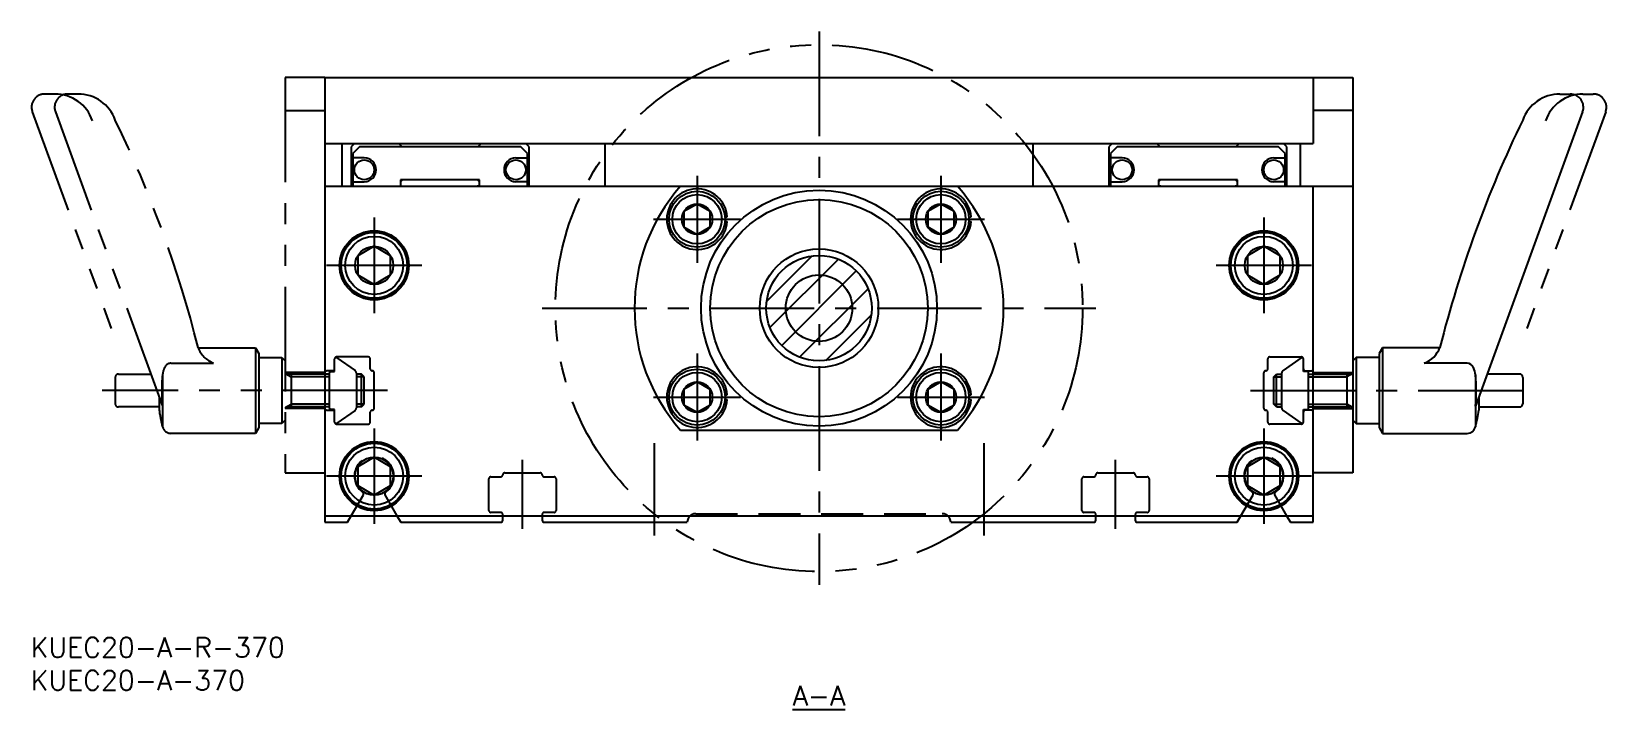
# Model space of a CAD drawing. Extents: x 0 to 799, y -11 to 401.
# Drawn here: x 0.1 to 239.1, y -10.9 to 92 of the extents above; entities that cross this region are included whole.
import ezdxf

# ---------------------------------------------------------------- set-up
doc = ezdxf.new("R2010")
doc.units = 0
doc.header["$LTSCALE"] = 0.5
for name, pattern in [('CENTER', [50.8, 31.75, -6.35, 6.35, -6.35]), ('DASHED', [19.05, 12.7, -6.35]), ('PHANTOM', [63.5, 31.75, -6.35, 6.35, -6.35, 6.35, -6.35])]:
    doc.linetypes.add(name, pattern=pattern)
for name, color, linetype in [('MSM_CENTER', 1, 'CENTER'), ('MSM_CONTINUOUS', 7, 'CONTINUOUS'), ('MSM_DASHED', 4, 'DASHED'), ('MSM_IMAGINARY', 6, 'PHANTOM'), ('MSM_NARROW', 5, 'CONTINUOUS'), ('MSM_PART_NUMBER', 7, 'CONTINUOUS')]:
    doc.layers.add(name, color=color, linetype=linetype)
doc.styles.get("Standard").update_dxf_attribs({"font": 'txt.shx', "height": 3, "bigfont": 'bigfont.shx'})

# ---------------------------------------------------------------- blocks, each defined once
blk = doc.blocks.new('*U2')
at = {"layer": 'MSM_PART_NUMBER'}
blk.add_text('KUEC20-A-R-370', height=3, dxfattribs=at).set_placement((0, -3))
blk = doc.blocks.new('*U3')
at = {"layer": 'MSM_PART_NUMBER'}
blk.add_text('KUEC20-A-370', height=3, dxfattribs=at).set_placement((0, -8))

msp = doc.modelspace()

# ---------------------------------------------------------------- linework, layer by layer
at = {"layer": 'MSM_CENTER'}
for p, q in [((119.63, 92), (119.63, 8)), ((101.13, 70.1), (101.13, 56.9)), ((138.13, 70.1), (138.13, 56.9)), ((52.13, 63.75), (52.13, 49.25)), ((94.53, 63.5), (107.73, 63.5)), ((131.53, 63.5), (144.73, 63.5)), ((187.13, 63.75), (187.13, 49.25)), ((59.38, 56.5), (44.88, 56.5)), ((194.38, 56.5), (179.88, 56.5)), ((77.63, 50), (161.63, 50)), ((101.13, 43.1), (101.13, 29.9)), ((138.13, 43.1), (138.13, 29.9)), ((94.53, 36.5), (107.73, 36.5)), ((131.53, 36.5), (144.73, 36.5)), ((185.13, 37.5), (228.43, 37.5)), ((52.13, 31.75), (52.13, 17.25)), ((187.13, 31.75), (187.13, 17.25)), ((94.63, 29.5), (94.63, 15.5)), ((144.63, 29.5), (144.63, 15.5)), ((74.63, 16.5), (74.63, 27)), ((164.63, 16.5), (164.63, 27)), ((59.38, 24.5), (44.88, 24.5)), ((194.38, 24.5), (179.88, 24.5))]:
    msp.add_line(p, q, dxfattribs=at)
at = {"layer": 'MSM_CONTINUOUS'}
for p, q in [((44.63, 85), (200.63, 85)), ((44.63, 85), (44.63, 75)), ((194.63, 85), (194.63, 75)), ((200.63, 85), (200.63, 25)), ((232.05, 82.5), (233.63, 82.5)), ((200.63, 80), (194.63, 80)), ((235.51, 79.82), (219.25, 35.14)), ((44.63, 75), (194.63, 75)), ((47.22, 75), (47.22, 68.5)), ((49.13, 75), (48.63, 74.5)), ((48.63, 74.5), (48.63, 68.5)), ((49.88, 74.5), (48.88, 73.5)), ((74.38, 74.5), (49.88, 74.5)), ((56.38, 74.5), (55.88, 75)), ((68.38, 75), (67.88, 74.5)), ((75.38, 73.5), (74.38, 74.5)), ((75.63, 74.5), (75.13, 75)), ((75.63, 68.5), (75.63, 74.5)), ((87.13, 75), (87.13, 68.5)), ((152.13, 68.5), (152.13, 75)), ((164.13, 75), (163.63, 74.5)), ((163.63, 74.5), (163.63, 68.5)), ((164.88, 74.5), (163.88, 73.5)), ((189.38, 74.5), (164.88, 74.5)), ((171.38, 74.5), (170.88, 75)), ((183.38, 75), (182.88, 74.5)), ((190.38, 73.5), (189.38, 74.5)), ((190.63, 74.5), (190.13, 75)), ((190.63, 68.5), (190.63, 74.5)), ((192.63, 75), (192.63, 68.5)), ((48.88, 73.5), (48.88, 68.5)), ((50.63, 72.8), (48.88, 72.8)), ((73.63, 72.8), (75.38, 72.8)), ((75.38, 68.5), (75.38, 73.5)), ((163.88, 73.5), (163.88, 68.5)), ((165.63, 72.8), (163.88, 72.8)), ((188.63, 72.8), (190.38, 72.8)), ((190.38, 68.5), (190.38, 73.5)), ((68.13, 69.5), (56.13, 69.5)), ((56.13, 69.5), (56.13, 68.55)), ((56.43, 69.5), (56.13, 69.2)), ((68.13, 69.2), (67.83, 69.5)), ((68.13, 68.55), (68.13, 69.5)), ((183.13, 69.5), (171.13, 69.5)), ((171.43, 69.5), (171.13, 69.2)), ((171.13, 69.5), (171.13, 68.55)), ((183.13, 69.2), (182.83, 69.5)), ((183.13, 68.55), (183.13, 69.5)), ((44.63, 68.5), (44.63, 17.5)), ((44.63, 68.5), (200.63, 68.5)), ((48.88, 69.2), (50.63, 69.2)), ((56.13, 68.55), (56.49, 68.5)), ((75.38, 69.2), (73.63, 69.2)), ((163.88, 69.2), (165.63, 69.2)), ((190.38, 69.2), (188.63, 69.2)), ((194.63, 17.5), (194.63, 68.5)), ((101.13, 65.81), (99.13, 64.65)), ((99.13, 64.65), (99.13, 62.35)), ((103.13, 64.65), (101.13, 65.81)), ((103.13, 62.35), (103.13, 64.65)), ((138.13, 65.81), (136.13, 64.65)), ((136.13, 64.65), (136.13, 62.35)), ((140.13, 64.65), (138.13, 65.81)), ((140.13, 62.35), (140.13, 64.65)), ((99.13, 62.35), (101.13, 61.19)), ((101.13, 61.19), (103.13, 62.35)), ((105.37, 63.83), (105.71, 63.86)), ((105.37, 63.17), (105.71, 63.14)), ((136.13, 62.35), (138.13, 61.19)), ((138.13, 61.19), (140.13, 62.35)), ((142.37, 63.83), (142.71, 63.86)), ((142.37, 63.17), (142.71, 63.14)), ((52.13, 59.39), (49.63, 57.94)), ((49.63, 57.94), (49.63, 55.06)), ((54.63, 57.94), (52.13, 59.39)), ((54.63, 55.06), (54.63, 57.94)), ((187.13, 59.39), (184.63, 57.94)), ((184.63, 57.94), (184.63, 55.06)), ((189.63, 57.94), (187.13, 59.39)), ((189.63, 55.06), (189.63, 57.94)), ((49.63, 55.06), (52.13, 53.61)), ((52.13, 53.61), (54.63, 55.06)), ((184.63, 55.06), (187.13, 53.61)), ((187.13, 53.61), (189.63, 55.06)), ((205.13, 44), (204.63, 43.13)), ((204.63, 43.13), (204.63, 31.87)), ((213.82, 44), (205.13, 44)), ((205.13, 44), (205.13, 31)), ((201.13, 42.5), (200.63, 42)), ((204.63, 42.5), (201.13, 42.5)), ((201.13, 42.5), (201.13, 32.5)), ((217.99, 41.65), (211.48, 41.65)), ((101.13, 38.81), (99.13, 37.65)), ((103.13, 37.65), (101.13, 38.81)), ((138.13, 38.81), (136.13, 37.65)), ((140.13, 37.65), (138.13, 38.81)), ((219.25, 39.86), (219.25, 31.97)), ((225.93, 40), (221.02, 40)), ((226.43, 39.5), (226.43, 35.5)), ((99.13, 37.65), (99.13, 35.35)), ((103.13, 35.35), (103.13, 37.65)), ((105.37, 36.83), (105.71, 36.86)), ((105.37, 36.17), (105.71, 36.14)), ((136.13, 37.65), (136.13, 35.35)), ((140.13, 35.35), (140.13, 37.65)), ((142.37, 36.83), (142.71, 36.86)), ((142.37, 36.17), (142.71, 36.14)), ((219.75, 36.52), (219.75, 34.5)), ((99.13, 35.35), (101.13, 34.19)), ((101.13, 34.19), (103.13, 35.35)), ((136.13, 35.35), (138.13, 34.19)), ((138.13, 34.19), (140.13, 35.35)), ((219.75, 35), (225.93, 35)), ((98.61, 31.5), (140.65, 31.5)), ((200.63, 33), (201.13, 32.5)), ((201.13, 32.5), (204.63, 32.5)), ((204.63, 31.87), (205.13, 31)), ((205.13, 31), (217.99, 31)), ((52.13, 27.39), (49.63, 25.94)), ((54.63, 25.94), (52.13, 27.39)), ((187.13, 27.39), (184.63, 25.94)), ((189.63, 25.94), (187.13, 27.39)), ((49.63, 25.94), (49.63, 23.06)), ((54.63, 23.06), (54.63, 25.94)), ((184.63, 25.94), (184.63, 23.06)), ((189.63, 23.06), (189.63, 25.94)), ((200.63, 25), (194.63, 25)), ((49.63, 23.06), (52.13, 21.61)), ((52.13, 21.61), (54.63, 23.06)), ((184.63, 23.06), (187.13, 21.61)), ((187.13, 21.61), (189.63, 23.06)), ((44.63, 18.5), (194.63, 18.5)), ((44.63, 17.5), (48.09, 17.5)), ((48.09, 17.5), (48.66, 18.5)), ((55.59, 18.5), (56.17, 17.5)), ((56.17, 17.5), (71.33, 17.5)), ((71.63, 17.8), (71.63, 18.5)), ((77.63, 18.5), (77.63, 17.8)), ((77.93, 17.5), (99.63, 17.5)), ((139.63, 17.5), (161.33, 17.5)), ((161.63, 17.8), (161.63, 18.5)), ((167.63, 18.5), (167.63, 17.8)), ((167.93, 17.5), (183.09, 17.5)), ((183.09, 17.5), (183.66, 18.5)), ((190.59, 18.5), (191.17, 17.5)), ((191.17, 17.5), (194.63, 17.5))]:
    msp.add_line(p, q, dxfattribs=at)
for centre, radius in [((50.63, 71), 1.5), ((73.63, 71), 1.5), ((165.63, 71), 1.5), ((188.63, 71), 1.5), ((101.13, 63.5), 4.25), ((101.13, 63.5), 3.75), ((119.63, 50), 17.9), ((138.13, 63.5), 4.25), ((138.13, 63.5), 3.75), ((101.13, 63.5), 2.31), ((119.63, 50), 16.5), ((138.13, 63.5), 2.31), ((52.13, 56.5), 5.25), ((52.13, 56.5), 5), ((52.13, 56.5), 4.4), ((187.13, 56.5), 5.25), ((187.13, 56.5), 5), ((187.13, 56.5), 4.4), ((52.13, 56.5), 2.89), ((119.63, 50), 9), ((119.63, 50), 8), ((187.13, 56.5), 2.89), ((119.63, 50), 5.05), ((101.13, 36.5), 4.25), ((138.13, 36.5), 4.25), ((101.13, 36.5), 3.75), ((101.13, 36.5), 2.31), ((138.13, 36.5), 3.75), ((138.13, 36.5), 2.31), ((52.13, 24.5), 5.25), ((52.13, 24.5), 5), ((52.13, 24.5), 4.4), ((187.13, 24.5), 5.25), ((187.13, 24.5), 5), ((187.13, 24.5), 4.4), ((52.13, 24.5), 2.89), ((187.13, 24.5), 2.89)]:
    msp.add_circle(centre, radius, dxfattribs=at)
for centre, radius, start, end in [((232.05, 76.5), 6, 90, 160), ((233.63, 80.5), 2, 340, 90), ((388.39, 0.05), 180, 154.1431, 165.8569), ((50.63, 71), 1.8, 270, 90), ((73.63, 71), 1.8, 90, 270), ((165.63, 71), 1.8, 270, 90), ((188.63, 71), 1.8, 90, 270), ((68.13, 67.25), 1.3, 90, 105.9424), ((119.63, 50), 28, 138.6456, 221.3544), ((101.13, 63.5), 4.6, 4.5, 355.5), ((138.13, 63.5), 4.6, 4.5, 355.5), ((119.63, 50), 28, 318.6456, 41.3544), ((171.13, 67.25), 1.3, 74.0576, 90), ((183.13, 67.25), 1.3, 90, 105.9424), ((210.08, 45.4), 4, 290.5, 340), ((101.13, 36.5), 4.6, 4.5, 355.5), ((138.13, 36.5), 4.6, 4.5, 355.5), ((217.85, 40.45), 1.21, 25.2424, 83.483), ((216.02, 39.58), 3.24, 4.951, 25.4482), ((197.98, 37.5), 21.39, 353.6799, 6.3209), ((225.93, 39.5), 0.5, 0, 90), ((197.98, 37.5), 21.97, 345.4299, 352.152), ((225.93, 35.5), 0.5, 270, 360), ((217.99, 32.3), 1.3, 270, 345.4299), ((71.33, 17.8), 0.3, 270, 0), ((77.93, 17.8), 0.3, 180, 270), ((100.93, 17.5), 1.3, 129.7151, 180), ((138.33, 17.5), 1.3, 0, 50.2849), ((161.33, 17.8), 0.3, 270, 0), ((167.93, 17.8), 0.3, 180, 270)]:
    msp.add_arc(centre, radius, start, end, dxfattribs=at)
at = {"layer": 'MSM_DASHED'}
for p, q in [((46.13, 40.8), (46.13, 42.3)), ((51.23, 42.6), (46.43, 42.6)), ((51.53, 40.8), (51.53, 42.3)), ((187.73, 40.8), (187.73, 42.3)), ((188.03, 42.6), (192.83, 42.6)), ((192.81, 42.46), (190.04, 40.52)), ((193.13, 40.4), (193.13, 42.3)), ((45.83, 40.5), (44.93, 40.5)), ((52.13, 34.8), (52.13, 40.2)), ((187.13, 34.8), (187.13, 40.2)), ((188.63, 39.57), (189.06, 40)), ((188.63, 39.57), (189.83, 39.57)), ((188.63, 35.43), (188.63, 39.57)), ((189.06, 35), (189.06, 40)), ((189.06, 40), (189.83, 40)), ((189.83, 40.11), (189.83, 34.89)), ((193.73, 40.4), (193.13, 40.4)), ((193.43, 40.5), (194.33, 40.5)), ((193.93, 34.8), (193.93, 40.2)), ((193.93, 40), (200.43, 40)), ((193.93, 39.57), (199.73, 39.57)), ((194.63, 40.25), (200.63, 40.25)), ((200.53, 40.03), (199.73, 39.57)), ((199.73, 40), (199.73, 35)), ((44.93, 34.5), (45.83, 34.5)), ((46.13, 32.7), (46.13, 34.2)), ((51.53, 32.7), (51.53, 34.2)), ((187.73, 32.7), (187.73, 34.2)), ((188.63, 35.43), (189.83, 35.43)), ((189.06, 35), (188.63, 35.43)), ((189.06, 35), (189.83, 35)), ((190.04, 34.48), (192.81, 32.54)), ((193.13, 32.7), (193.13, 34.6)), ((193.13, 34.6), (193.73, 34.6)), ((194.33, 34.5), (193.43, 34.5)), ((193.93, 35.43), (199.73, 35.43)), ((193.93, 35), (200.43, 35)), ((194.63, 34.75), (200.63, 34.75)), ((200.53, 34.97), (199.73, 35.43)), ((46.43, 32.4), (51.23, 32.4)), ((192.83, 32.4), (188.03, 32.4)), ((69.53, 19.3), (69.53, 24.1)), ((69.83, 24.4), (71.33, 24.4)), ((71.93, 25), (77.33, 25)), ((77.93, 24.4), (79.43, 24.4)), ((79.73, 24.1), (79.73, 19.3)), ((159.53, 19.3), (159.53, 24.1)), ((159.83, 24.4), (161.33, 24.4)), ((161.93, 25), (167.33, 25)), ((167.93, 24.4), (169.43, 24.4)), ((169.73, 24.1), (169.73, 19.3)), ((48.66, 18.5), (50.49, 21.65)), ((53.77, 21.65), (55.59, 18.5)), ((183.66, 18.5), (185.49, 21.65)), ((188.77, 21.65), (190.59, 18.5)), ((71.33, 19), (69.83, 19)), ((71.63, 18.5), (71.63, 18.7)), ((77.63, 18.7), (77.63, 18.5)), ((79.43, 19), (77.93, 19)), ((100.93, 18.8), (138.33, 18.8)), ((161.33, 19), (159.83, 19)), ((161.63, 18.5), (161.63, 18.7)), ((167.63, 18.7), (167.63, 18.5)), ((169.43, 19), (167.93, 19))]:
    msp.add_line(p, q, dxfattribs=at)
for centre, radius, start, end in [((44.93, 40.8), 0.3, 180, 270), ((45.83, 40.8), 0.3, 270, 0), ((46.43, 42.3), 0.3, 90, 180), ((51.23, 42.3), 0.3, 0, 90), ((51.83, 40.8), 0.3, 180, 270), ((187.43, 40.8), 0.3, 270, 0), ((188.03, 42.3), 0.3, 90, 180), ((192.93, 42.3), 0.2, 0, 125), ((192.83, 42.3), 0.3, 0, 90), ((193.43, 40.8), 0.3, 180, 270), ((194.33, 40.8), 0.3, 270, 0), ((51.83, 40.2), 0.3, 0, 90), ((187.43, 40.2), 0.3, 90, 180), ((190.33, 40.11), 0.5, 125, 180), ((193.73, 40.2), 0.2, 0, 90), ((200.43, 40.2), 0.2, 270, 0), ((44.93, 34.2), 0.3, 90, 180), ((45.83, 34.2), 0.3, 0, 90), ((51.83, 34.2), 0.3, 90, 180), ((51.83, 34.8), 0.3, 270, 0), ((187.43, 34.8), 0.3, 180, 270), ((187.43, 34.2), 0.3, 0, 90), ((190.33, 34.89), 0.5, 180, 235), ((193.43, 34.2), 0.3, 90, 180), ((193.73, 34.8), 0.2, 270, 0), ((194.33, 34.2), 0.3, 0, 90), ((200.43, 34.8), 0.2, 0, 90), ((46.43, 32.7), 0.3, 180, 270), ((51.23, 32.7), 0.3, 270, 0), ((188.03, 32.7), 0.3, 180, 270), ((192.93, 32.7), 0.2, 235, 0), ((192.83, 32.7), 0.3, 270, 0), ((52.13, 24.5), 3, 305.2159, 234.7841), ((187.13, 24.5), 3, 305.2159, 234.7841), ((69.83, 24.1), 0.3, 90, 180), ((71.33, 24.7), 0.3, 270, 0), ((71.93, 24.7), 0.3, 90, 180), ((77.33, 24.7), 0.3, 0, 90), ((77.93, 24.7), 0.3, 180, 270), ((79.43, 24.1), 0.3, 0, 90), ((159.83, 24.1), 0.3, 90, 180), ((161.33, 24.7), 0.3, 270, 0), ((161.93, 24.7), 0.3, 90, 180), ((167.33, 24.7), 0.3, 0, 90), ((167.93, 24.7), 0.3, 180, 270), ((169.43, 24.1), 0.3, 0, 90), ((50.23, 21.8), 0.3, 330, 54.7841), ((54.03, 21.8), 0.3, 125.2159, 210), ((185.23, 21.8), 0.3, 330, 54.7841), ((189.03, 21.8), 0.3, 125.2159, 210), ((69.83, 19.3), 0.3, 180, 270), ((79.43, 19.3), 0.3, 270, 0), ((159.83, 19.3), 0.3, 180, 270), ((169.43, 19.3), 0.3, 270, 0), ((71.33, 18.7), 0.3, 0, 90), ((77.93, 18.7), 0.3, 90, 180), ((100.93, 17.5), 1.3, 90, 129.7151), ((138.33, 17.5), 1.3, 50.2849, 90), ((161.33, 18.7), 0.3, 0, 90), ((167.93, 18.7), 0.3, 90, 180)]:
    msp.add_arc(centre, radius, start, end, dxfattribs=at)
at = {"layer": 'MSM_IMAGINARY'}
for p, q in [((44.63, 85), (38.63, 85)), ((38.63, 85), (38.63, 25)), ((3.71, 82.5), (2.13, 82.5)), ((7.21, 82.5), (5.63, 82.5)), ((235.55, 82.5), (237.13, 82.5)), ((0.25, 79.82), (12.23, 46.89)), ((3.75, 79.82), (20.01, 35.14)), ((38.63, 80), (44.63, 80)), ((239.01, 79.82), (227.02, 46.89)), ((44.63, 75), (44.63, 68.5)), ((25.43, 44), (34.13, 44)), ((34.13, 44), (34.63, 43.13)), ((34.13, 44), (34.13, 31)), ((34.63, 43.13), (34.63, 31.87)), ((21.27, 41.65), (27.77, 41.65)), ((34.63, 42.5), (38.13, 42.5)), ((38.13, 42.5), (38.63, 42)), ((38.13, 42.5), (38.13, 32.5)), ((46.13, 40.4), (46.13, 40.8)), ((46.44, 42.46), (49.22, 40.52)), ((12.83, 39.5), (12.83, 35.5)), ((13.33, 40), (18.24, 40)), ((20.01, 39.86), (20.01, 31.97)), ((44.63, 40.25), (38.63, 40.25)), ((38.73, 40.03), (39.52, 39.57)), ((45.33, 40), (38.83, 40)), ((39.52, 40), (39.52, 35)), ((45.33, 39.57), (39.52, 39.57)), ((45.33, 34.8), (45.33, 40.2)), ((45.53, 40.4), (46.13, 40.4)), ((49.43, 40.11), (49.43, 34.89)), ((50.2, 40), (49.43, 40)), ((50.63, 39.57), (49.43, 39.57)), ((50.2, 35), (50.2, 40)), ((50.63, 39.57), (50.2, 40)), ((50.63, 35.43), (50.63, 39.57)), ((54.13, 37.5), (10.83, 37.5)), ((19.51, 36.52), (19.51, 34.5)), ((19.51, 35), (13.33, 35)), ((44.63, 34.75), (38.63, 34.75)), ((38.73, 34.97), (39.52, 35.43)), ((45.33, 35), (38.83, 35)), ((45.33, 35.43), (39.52, 35.43)), ((46.13, 34.6), (45.53, 34.6)), ((46.13, 34.2), (46.13, 34.6)), ((49.22, 34.48), (46.44, 32.54)), ((50.63, 35.43), (49.43, 35.43)), ((50.2, 35), (49.43, 35)), ((50.2, 35), (50.63, 35.43)), ((34.63, 31.87), (34.13, 31)), ((38.13, 32.5), (34.63, 32.5)), ((38.63, 33), (38.13, 32.5)), ((34.13, 31), (21.27, 31)), ((38.63, 25), (44.63, 25))]:
    msp.add_line(p, q, dxfattribs=at)
msp.add_circle((119.63, 50), 40, dxfattribs=at)
for centre, radius, start, end in [((2.13, 80.5), 2, 90, 200), ((5.63, 80.5), 2, 90, 200), ((3.71, 76.5), 6, 19.086, 90), ((7.21, 76.5), 6, 20, 90), ((235.55, 76.5), 6, 90, 160.914), ((237.13, 80.5), 2, 340, 90), ((-149.13, 0.05), 180, 14.1431, 25.8569), ((29.17, 45.4), 4, 200, 249.5), ((23.24, 39.58), 3.24, 154.5518, 175.049), ((21.4, 40.45), 1.21, 96.517, 154.7576), ((46.33, 42.3), 0.2, 55, 180), ((13.33, 39.5), 0.5, 90, 180), ((41.27, 37.5), 21.39, 173.6791, 186.3201), ((38.83, 40.2), 0.2, 180, 270), ((45.53, 40.2), 0.2, 90, 180), ((48.93, 40.11), 0.5, 0, 55), ((13.33, 35.5), 0.5, 180, 270), ((41.27, 37.5), 21.97, 187.848, 194.5701), ((38.83, 34.8), 0.2, 90, 180), ((45.53, 34.8), 0.2, 180, 270), ((48.93, 34.89), 0.5, 305, 0), ((21.27, 32.3), 1.3, 194.5701, 270), ((46.33, 32.7), 0.2, 180, 305)]:
    msp.add_arc(centre, radius, start, end, dxfattribs=at)
at = {"layer": 'MSM_NARROW'}
for p, q in [((111.7, 51.05), (118.58, 57.93)), ((112.19, 47.05), (122.58, 57.44)), ((113.97, 44.34), (125.29, 55.66)), ((116.68, 42.56), (127.07, 52.95)), ((120.68, 42.07), (127.56, 48.95))]:
    msp.add_line(p, q, dxfattribs=at)

# ---------------------------------------------------------------- block references
at = {"layer": 'MSM_CONTINUOUS'}
for name in ['*U2', '*U3']:
    msp.add_blockref(name, (0, 0), dxfattribs=at)

# ---------------------------------------------------------------- texts
at = {"layer": 'MSM_PART_NUMBER'}
msp.add_text('%%UA-A', height=3, dxfattribs=at).set_placement((115.63, -10.32))

doc.saveas('drawing.dxf')
